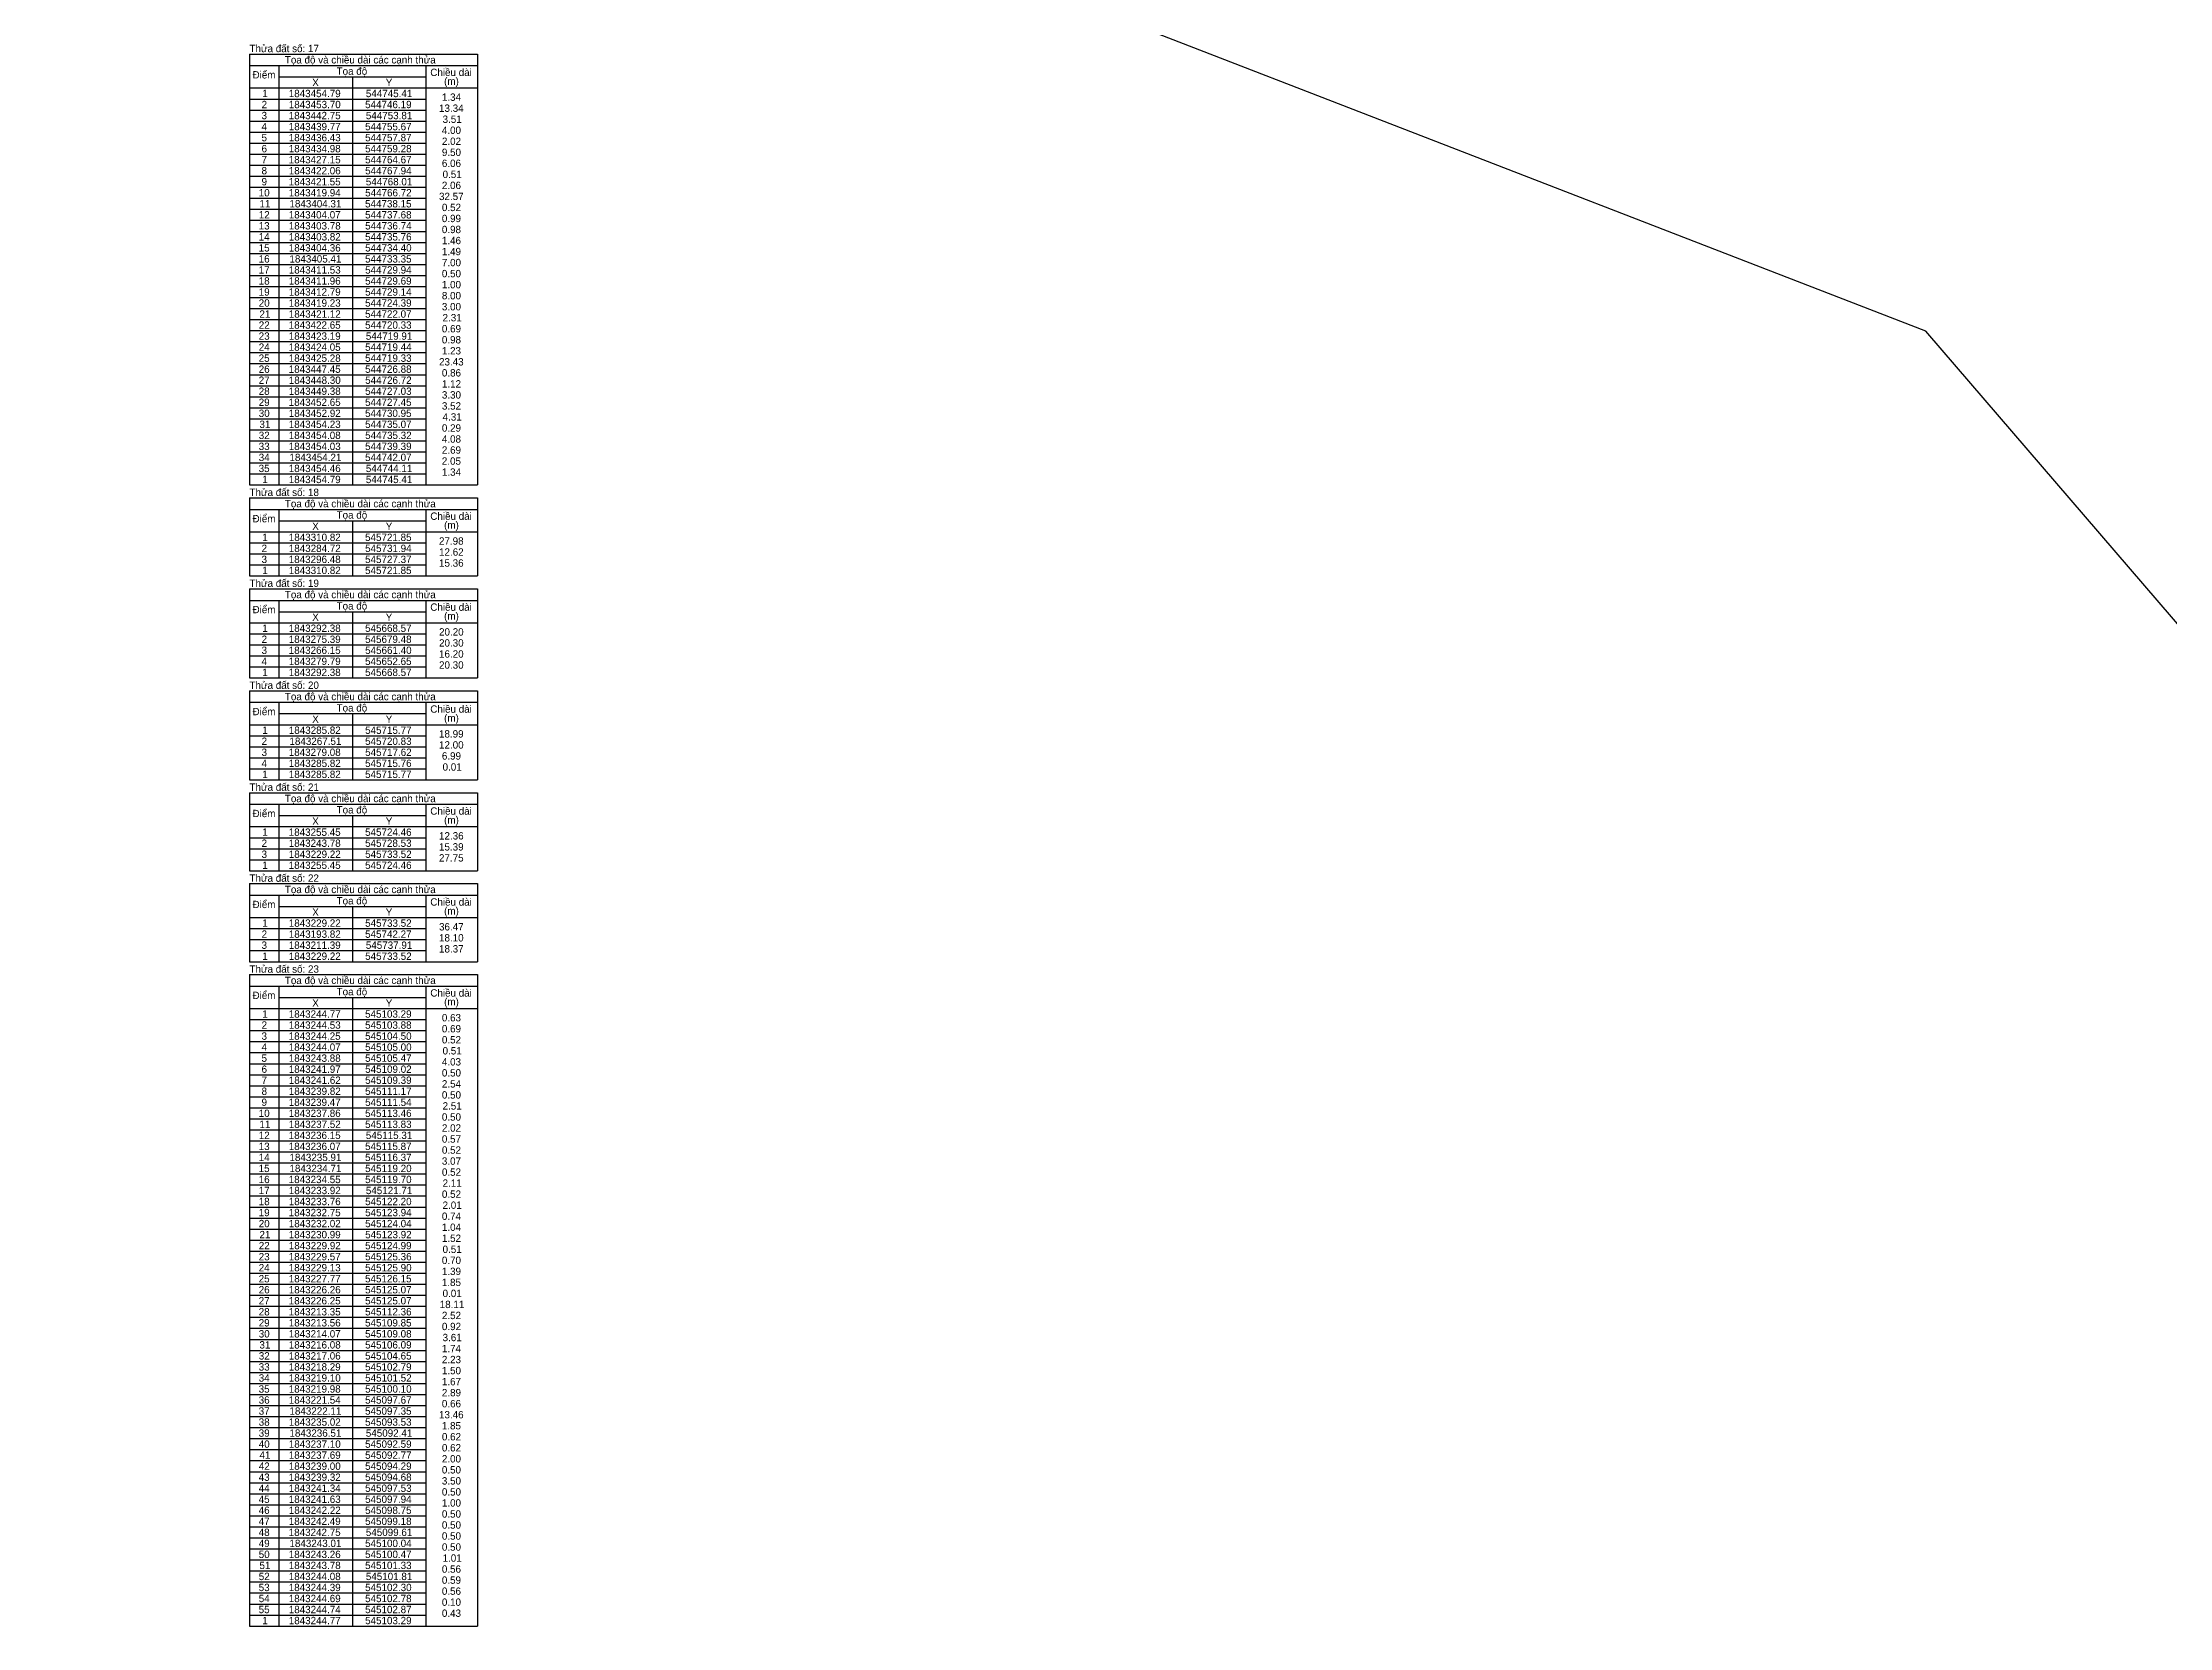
# Model space of a CAD drawing. Extents: x 542592 to 548585, y 1840713 to 1846308.
# Drawn here: x 547138 to 547862, y 1842248 to 1842787 of the extents above; entities that cross this region are included whole.
import ezdxf

# ---------------------------------------------------------------- set-up
doc = ezdxf.new("R2010")
doc.units = 0
doc.layers.add('CONGTRINH', color=7, linetype='Continuous')
doc.layers.add('giai đoạn này', color=7, linetype='Continuous')

msp = doc.modelspace()

# ---------------------------------------------------------------- linework, layer by layer
at = {"layer": 'CONGTRINH'}
msp.add_lwpolyline([(544568.33, 1844020.54), (544710.14, 1843401.59), (545260.59, 1843158.05), (545600.79, 1843192.75), (546890.09, 1842359.15), (547251.35, 1841933.19), (547608.78, 1840958.87), (548101.41, 1840712.9), (548541.09, 1841050.35), (548381.71, 1841468.52), (548585.08, 1841934.37), (548193.08, 1842207.31), (547778.81, 1842689.01), (546108.29, 1843335.55), (545656.49, 1843320.55), (545709.49, 1843646.55), (545306.49, 1843960.65), (545296.09, 1843665.35), (545124.09, 1843654.25), (545039.79, 1844094.35)], close=True, dxfattribs=at)
msp.add_lwpolyline([(544568.33, 1844020.54), (544710.14, 1843401.59), (545260.59, 1843158.05), (545600.79, 1843192.75), (546890.09, 1842359.15), (547251.35, 1841933.19), (547608.78, 1840958.87), (548101.41, 1840712.9), (548541.09, 1841050.35), (548381.71, 1841468.52), (548585.08, 1841934.37), (548193.08, 1842207.31), (547778.81, 1842689.01), (546108.29, 1843335.55), (545656.49, 1843320.55), (545709.49, 1843646.55), (545306.49, 1843960.65), (545296.09, 1843665.35), (545124.09, 1843654.25), (545039.79, 1844094.35)], close=True, dxfattribs=at)
at = {"layer": 'giai đoạn này'}
for p, q in [((547208.65, 1842783.26), (547286.15, 1842783.26)), ((547208.65, 1842783.26), (547208.65, 1842636.71)), ((547286.15, 1842783.26), (547286.15, 1842636.71)), ((547208.65, 1842779.31), (547286.15, 1842779.31)), ((547218.65, 1842779.31), (547218.65, 1842636.71)), ((547218.65, 1842775.46), (547268.65, 1842775.46)), ((547243.65, 1842775.46), (547243.65, 1842636.71)), ((547268.65, 1842779.31), (547268.65, 1842636.71)), ((547208.65, 1842771.71), (547286.15, 1842771.71)), ((547208.65, 1842767.96), (547268.65, 1842767.96)), ((547208.65, 1842764.21), (547268.65, 1842764.21)), ((547208.65, 1842760.46), (547268.65, 1842760.46)), ((547208.65, 1842756.71), (547268.65, 1842756.71)), ((547208.65, 1842752.96), (547268.65, 1842752.96)), ((547208.65, 1842749.21), (547268.65, 1842749.21)), ((547208.65, 1842745.46), (547268.65, 1842745.46)), ((547208.65, 1842741.71), (547268.65, 1842741.71)), ((547208.65, 1842737.96), (547268.65, 1842737.96)), ((547208.65, 1842734.21), (547268.65, 1842734.21)), ((547208.65, 1842730.46), (547268.65, 1842730.46)), ((547208.65, 1842726.71), (547268.65, 1842726.71)), ((547208.65, 1842722.96), (547268.65, 1842722.96)), ((547208.65, 1842719.21), (547268.65, 1842719.21)), ((547208.65, 1842715.46), (547268.65, 1842715.46)), ((547208.65, 1842711.71), (547268.65, 1842711.71)), ((547208.65, 1842707.96), (547268.65, 1842707.96)), ((547208.65, 1842704.21), (547268.65, 1842704.21)), ((547208.65, 1842700.46), (547268.65, 1842700.46)), ((547208.65, 1842696.71), (547268.65, 1842696.71)), ((547208.65, 1842692.96), (547268.65, 1842692.96)), ((547208.65, 1842689.21), (547268.65, 1842689.21)), ((547208.65, 1842685.46), (547268.65, 1842685.46)), ((547208.65, 1842681.71), (547268.65, 1842681.71)), ((547208.65, 1842677.96), (547268.65, 1842677.96)), ((547208.65, 1842674.21), (547268.65, 1842674.21)), ((547208.65, 1842670.46), (547268.65, 1842670.46)), ((547208.65, 1842666.71), (547268.65, 1842666.71)), ((547208.65, 1842662.96), (547268.65, 1842662.96)), ((547208.65, 1842659.21), (547268.65, 1842659.21)), ((547208.65, 1842655.46), (547268.65, 1842655.46)), ((547208.65, 1842651.71), (547268.65, 1842651.71)), ((547208.65, 1842647.96), (547268.65, 1842647.96)), ((547208.65, 1842644.21), (547268.65, 1842644.21)), ((547208.65, 1842640.46), (547268.65, 1842640.46)), ((547208.65, 1842636.71), (547286.15, 1842636.71)), ((547208.65, 1842632.34), (547286.15, 1842632.34)), ((547208.65, 1842632.34), (547208.65, 1842605.79)), ((547208.65, 1842628.39), (547286.15, 1842628.39)), ((547218.65, 1842628.39), (547218.65, 1842605.79)), ((547268.65, 1842628.39), (547268.65, 1842605.79)), ((547286.15, 1842632.34), (547286.15, 1842605.79)), ((547208.65, 1842620.79), (547286.15, 1842620.79)), ((547218.65, 1842624.54), (547268.65, 1842624.54)), ((547243.65, 1842624.54), (547243.65, 1842605.79)), ((547208.65, 1842617.04), (547268.65, 1842617.04)), ((547208.65, 1842613.29), (547268.65, 1842613.29)), ((547208.65, 1842609.54), (547268.65, 1842609.54)), ((547208.65, 1842605.79), (547286.15, 1842605.79)), ((547208.65, 1842601.41), (547286.15, 1842601.41)), ((547208.65, 1842601.41), (547208.65, 1842571.11)), ((547286.15, 1842601.41), (547286.15, 1842571.11)), ((547208.65, 1842597.46), (547286.15, 1842597.46)), ((547218.65, 1842597.46), (547218.65, 1842571.11)), ((547218.65, 1842593.61), (547268.65, 1842593.61)), ((547243.65, 1842593.61), (547243.65, 1842571.11)), ((547268.65, 1842597.46), (547268.65, 1842571.11)), ((547208.65, 1842589.86), (547286.15, 1842589.86)), ((547208.65, 1842586.11), (547268.65, 1842586.11)), ((547208.65, 1842582.36), (547268.65, 1842582.36)), ((547208.65, 1842578.61), (547268.65, 1842578.61)), ((547208.65, 1842574.86), (547268.65, 1842574.86)), ((547208.65, 1842571.11), (547286.15, 1842571.11)), ((547208.65, 1842566.74), (547286.15, 1842566.74)), ((547208.65, 1842566.74), (547208.65, 1842536.44)), ((547208.65, 1842562.79), (547286.15, 1842562.79)), ((547218.65, 1842562.79), (547218.65, 1842536.44)), ((547268.65, 1842562.79), (547268.65, 1842536.44)), ((547286.15, 1842566.74), (547286.15, 1842536.44)), ((547218.65, 1842558.94), (547268.65, 1842558.94)), ((547243.65, 1842558.94), (547243.65, 1842536.44)), ((547208.65, 1842555.19), (547286.15, 1842555.19)), ((547208.65, 1842551.44), (547268.65, 1842551.44)), ((547208.65, 1842547.69), (547268.65, 1842547.69)), ((547208.65, 1842543.94), (547268.65, 1842543.94)), ((547208.65, 1842540.19), (547268.65, 1842540.19)), ((547208.65, 1842536.44), (547286.15, 1842536.44)), ((547208.65, 1842532.06), (547286.15, 1842532.06)), ((547208.65, 1842532.06), (547208.65, 1842505.51)), ((547208.65, 1842528.11), (547286.15, 1842528.11)), ((547218.65, 1842528.11), (547218.65, 1842505.51)), ((547268.65, 1842528.11), (547268.65, 1842505.51)), ((547286.15, 1842532.06), (547286.15, 1842505.51)), ((547208.65, 1842520.51), (547286.15, 1842520.51)), ((547218.65, 1842524.26), (547268.65, 1842524.26)), ((547243.65, 1842524.26), (547243.65, 1842505.51)), ((547208.65, 1842516.76), (547268.65, 1842516.76)), ((547208.65, 1842513.01), (547268.65, 1842513.01)), ((547208.65, 1842509.26), (547268.65, 1842509.26)), ((547208.65, 1842505.51), (547286.15, 1842505.51)), ((547208.65, 1842501.14), (547286.15, 1842501.14)), ((547208.65, 1842501.14), (547208.65, 1842474.59)), ((547286.15, 1842501.14), (547286.15, 1842474.59)), ((547208.65, 1842497.19), (547286.15, 1842497.19)), ((547218.65, 1842497.19), (547218.65, 1842474.59)), ((547218.65, 1842493.34), (547268.65, 1842493.34)), ((547243.65, 1842493.34), (547243.65, 1842474.59)), ((547268.65, 1842497.19), (547268.65, 1842474.59)), ((547208.65, 1842489.59), (547286.15, 1842489.59)), ((547208.65, 1842485.84), (547268.65, 1842485.84)), ((547208.65, 1842482.09), (547268.65, 1842482.09)), ((547208.65, 1842478.34), (547268.65, 1842478.34)), ((547208.65, 1842474.59), (547286.15, 1842474.59)), ((547208.65, 1842470.21), (547286.15, 1842470.21)), ((547208.65, 1842470.21), (547208.65, 1842248.66)), ((547286.15, 1842470.21), (547286.15, 1842248.66)), ((547208.65, 1842466.26), (547286.15, 1842466.26)), ((547218.65, 1842466.26), (547218.65, 1842248.66)), ((547218.65, 1842462.41), (547268.65, 1842462.41)), ((547243.65, 1842462.41), (547243.65, 1842248.66)), ((547268.65, 1842466.26), (547268.65, 1842248.66)), ((547208.65, 1842458.66), (547286.15, 1842458.66)), ((547208.65, 1842454.91), (547268.65, 1842454.91)), ((547208.65, 1842451.16), (547268.65, 1842451.16)), ((547208.65, 1842447.41), (547268.65, 1842447.41)), ((547208.65, 1842443.66), (547268.65, 1842443.66)), ((547208.65, 1842439.91), (547268.65, 1842439.91)), ((547208.65, 1842436.16), (547268.65, 1842436.16)), ((547208.65, 1842432.41), (547268.65, 1842432.41)), ((547208.65, 1842428.66), (547268.65, 1842428.66)), ((547208.65, 1842424.91), (547268.65, 1842424.91)), ((547208.65, 1842421.16), (547268.65, 1842421.16)), ((547208.65, 1842417.41), (547268.65, 1842417.41)), ((547208.65, 1842413.66), (547268.65, 1842413.66)), ((547208.65, 1842409.91), (547268.65, 1842409.91)), ((547208.65, 1842406.16), (547268.65, 1842406.16)), ((547208.65, 1842402.41), (547268.65, 1842402.41)), ((547208.65, 1842398.66), (547268.65, 1842398.66)), ((547208.65, 1842394.91), (547268.65, 1842394.91)), ((547208.65, 1842391.16), (547268.65, 1842391.16)), ((547208.65, 1842387.41), (547268.65, 1842387.41)), ((547208.65, 1842383.66), (547268.65, 1842383.66)), ((547208.65, 1842379.91), (547268.65, 1842379.91)), ((547208.65, 1842376.16), (547268.65, 1842376.16)), ((547208.65, 1842372.41), (547268.65, 1842372.41)), ((547208.65, 1842368.66), (547268.65, 1842368.66)), ((547208.65, 1842364.91), (547268.65, 1842364.91)), ((547208.65, 1842361.16), (547268.65, 1842361.16)), ((547208.65, 1842357.41), (547268.65, 1842357.41)), ((547208.65, 1842353.66), (547268.65, 1842353.66)), ((547208.65, 1842349.91), (547268.65, 1842349.91)), ((547208.65, 1842346.16), (547268.65, 1842346.16)), ((547208.65, 1842342.41), (547268.65, 1842342.41)), ((547208.65, 1842338.66), (547268.65, 1842338.66)), ((547208.65, 1842334.91), (547268.65, 1842334.91)), ((547208.65, 1842331.16), (547268.65, 1842331.16)), ((547208.65, 1842327.41), (547268.65, 1842327.41)), ((547208.65, 1842323.66), (547268.65, 1842323.66)), ((547208.65, 1842319.91), (547268.65, 1842319.91)), ((547208.65, 1842316.16), (547268.65, 1842316.16)), ((547208.65, 1842312.41), (547268.65, 1842312.41)), ((547208.65, 1842308.66), (547268.65, 1842308.66)), ((547208.65, 1842304.91), (547268.65, 1842304.91)), ((547208.65, 1842301.16), (547268.65, 1842301.16)), ((547208.65, 1842297.41), (547268.65, 1842297.41)), ((547208.65, 1842293.66), (547268.65, 1842293.66)), ((547208.65, 1842289.91), (547268.65, 1842289.91)), ((547208.65, 1842286.16), (547268.65, 1842286.16)), ((547208.65, 1842282.41), (547268.65, 1842282.41)), ((547208.65, 1842278.66), (547268.65, 1842278.66)), ((547208.65, 1842274.91), (547268.65, 1842274.91)), ((547208.65, 1842271.16), (547268.65, 1842271.16)), ((547208.65, 1842267.41), (547268.65, 1842267.41)), ((547208.65, 1842263.66), (547268.65, 1842263.66)), ((547208.65, 1842259.91), (547268.65, 1842259.91)), ((547208.65, 1842256.16), (547268.65, 1842256.16)), ((547208.65, 1842252.41), (547268.65, 1842252.41)), ((547208.65, 1842248.66), (547286.15, 1842248.66))]:
    msp.add_line(p, q, dxfattribs=at)

# ---------------------------------------------------------------- texts
for s, p in [('Thửa đất số: 17', (547208.65, 1842783.89)), ('Tọa độ và chiều dài các cạnh thửa', (547220.68, 1842780.04)), ('Điểm', (547209.68, 1842774.94)), ('X', (547229.99, 1842772.34)), ('Tọa độ', (547238.28, 1842776.19)), ('Y', (547254.99, 1842772.34)), ('Chiều dài', (547270.14, 1842775.77)), ('(m)', (547274.84, 1842772.76)), ('2', (547212.77, 1842764.84)), ('1', (547213, 1842768.59)), ('1843454.79', (547222, 1842768.59)), ('1843453.70', (547222.01, 1842764.84)), ('544746.19', (547247.97, 1842764.84)), ('544745.41', (547248.22, 1842768.59)), ('13.34', (547273.11, 1842763.59)), ('1.34', (547274.08, 1842767.34)), ('4', (547212.76, 1842757.34)), ('3', (547212.75, 1842761.09)), ('1843442.75', (547221.99, 1842761.09)), ('1843439.77', (547222, 1842757.34)), ('544755.67', (547247.97, 1842757.34)), ('544753.81', (547248.22, 1842761.09)), ('4.00', (547274.08, 1842756.09)), ('3.51', (547274.32, 1842759.84)), ('5', (547212.74, 1842753.59)), ('6', (547212.75, 1842749.84)), ('1843436.43', (547222, 1842753.59)), ('1843434.98', (547222, 1842749.84)), ('544757.87', (547247.97, 1842753.59)), ('544759.28', (547247.97, 1842749.84)), ('9.50', (547274.08, 1842748.59)), ('2.02', (547274.09, 1842752.34)), ('8', (547212.75, 1842742.34)), ('7', (547212.75, 1842746.09)), ('1843427.15', (547221.99, 1842746.09)), ('1843422.06', (547222, 1842742.34)), ('544764.67', (547247.97, 1842746.09)), ('544767.94', (547247.98, 1842742.34)), ('6.06', (547274.08, 1842744.84)), ('0.51', (547274.32, 1842741.09)), ('10', (547211.79, 1842734.84)), ('9', (547212.75, 1842738.59)), ('1843421.55', (547221.99, 1842738.59)), ('1843419.94', (547222.01, 1842734.84)), ('544766.72', (547247.99, 1842734.84)), ('544768.01', (547248.22, 1842738.59)), ('2.06', (547274.08, 1842737.34)), ('12', (547211.8, 1842727.34)), ('11', (547212.03, 1842731.09)), ('1843404.07', (547222, 1842727.34)), ('1843404.31', (547222.24, 1842731.09)), ('544738.15', (547247.96, 1842731.09)), ('544737.68', (547247.97, 1842727.34)), ('32.57', (547273.11, 1842733.59)), ('0.52', (547274.09, 1842729.84)), ('13', (547211.78, 1842723.59)), ('14', (547211.79, 1842719.84)), ('1843403.78', (547222, 1842723.59)), ('1843403.82', (547222.02, 1842719.84)), ('544736.74', (547247.98, 1842723.59)), ('544735.76', (547247.97, 1842719.84)), ('0.99', (547274.08, 1842726.09)), ('0.98', (547274.08, 1842722.34)), ('15', (547211.77, 1842716.09)), ('16', (547211.78, 1842712.34)), ('1843404.36', (547222, 1842716.09)), ('1843405.41', (547222.24, 1842712.34)), ('544733.35', (547247.96, 1842712.34)), ('544734.40', (547247.98, 1842716.09)), ('1.46', (547274.08, 1842718.59)), ('1.49', (547274.08, 1842714.84)), ('17', (547211.78, 1842708.59)), ('18', (547211.78, 1842704.84)), ('1843411.53', (547222, 1842708.59)), ('1843411.96', (547222, 1842704.84)), ('544729.94', (547247.98, 1842708.59)), ('544729.69', (547247.97, 1842704.84)), ('0.50', (547274.08, 1842707.34)), ('7.00', (547274.08, 1842711.09)), ('19', (547211.78, 1842701.09)), ('1843412.79', (547222, 1842701.09)), ('544729.14', (547247.98, 1842701.09)), ('8.00', (547274.08, 1842699.84)), ('1.00', (547274.08, 1842703.59)), ('20', (547211.79, 1842697.34)), ('21', (547212.03, 1842693.59)), ('1843419.23', (547222, 1842697.34)), ('1843421.12', (547222.02, 1842693.59)), ('544724.39', (547247.97, 1842697.34)), ('544722.07', (547247.97, 1842693.59)), ('3.00', (547274.08, 1842696.09)), ('2.31', (547274.32, 1842692.34)), ('23', (547211.78, 1842686.09)), ('22', (547211.8, 1842689.84)), ('1843422.65', (547221.99, 1842689.84)), ('1843423.19', (547222, 1842686.09)), ('544720.33', (547247.97, 1842689.84)), ('544719.91', (547248.22, 1842686.09)), ('0.69', (547274.08, 1842688.59)), ('0.98', (547274.08, 1842684.84)), ('25', (547211.77, 1842678.59)), ('24', (547211.79, 1842682.34)), ('1843424.05', (547221.99, 1842682.34)), ('1843425.28', (547222, 1842678.59)), ('544719.44', (547247.98, 1842682.34)), ('544719.33', (547247.97, 1842678.59)), ('23.43', (547273.11, 1842677.34)), ('1.23', (547274.08, 1842681.09)), ('26', (547211.78, 1842674.84)), ('27', (547211.78, 1842671.09)), ('1843447.45', (547221.99, 1842674.84)), ('1843448.30', (547222.01, 1842671.09)), ('544726.88', (547247.97, 1842674.84)), ('544726.72', (547247.99, 1842671.09)), ('0.86', (547274.08, 1842673.59)), ('1.12', (547274.09, 1842669.84)), ('28', (547211.78, 1842667.34)), ('29', (547211.78, 1842663.59)), ('1843452.65', (547221.99, 1842663.59)), ('1843449.38', (547222, 1842667.34)), ('544727.45', (547247.96, 1842663.59)), ('544727.03', (547247.97, 1842667.34)), ('3.30', (547274.08, 1842666.09)), ('3.52', (547274.09, 1842662.34)), ('30', (547211.79, 1842659.84)), ('31', (547212.03, 1842656.09)), ('1843454.23', (547222, 1842656.09)), ('1843452.92', (547222.02, 1842659.84)), ('544730.95', (547247.96, 1842659.84)), ('544735.07', (547247.97, 1842656.09)), ('0.29', (547274.08, 1842654.84)), ('4.31', (547274.32, 1842658.59)), ('33', (547211.78, 1842648.59)), ('32', (547211.8, 1842652.34)), ('1843454.08', (547222, 1842652.34)), ('1843454.03', (547222, 1842648.59)), ('544739.39', (547247.97, 1842648.59)), ('544735.32', (547247.99, 1842652.34)), ('4.08', (547274.08, 1842651.09)), ('2.69', (547274.08, 1842647.34)), ('35', (547211.77, 1842641.09)), ('34', (547211.79, 1842644.84)), ('1843454.46', (547222, 1842641.09)), ('1843454.21', (547222.24, 1842644.84)), ('544742.07', (547247.97, 1842644.84)), ('544744.11', (547248.22, 1842641.09)), ('2.05', (547274.07, 1842643.59)), ('1.34', (547274.08, 1842639.84)), ('Thửa đất số: 18', (547208.65, 1842632.96)), ('1', (547213, 1842637.34)), ('1843454.79', (547222, 1842637.34)), ('544745.41', (547248.22, 1842637.34)), ('Tọa độ và chiều dài các cạnh thửa', (547220.68, 1842629.11)), ('Tọa độ', (547238.28, 1842625.26)), ('Điểm', (547209.68, 1842624.01)), ('X', (547229.99, 1842621.41)), ('Y', (547254.99, 1842621.41)), ('Chiều dài', (547270.14, 1842624.85)), ('(m)', (547274.84, 1842621.83)), ('2', (547212.77, 1842613.91)), ('1', (547213, 1842617.66)), ('1843310.82', (547222.02, 1842617.66)), ('1843284.72', (547222.02, 1842613.91)), ('545721.85', (547247.96, 1842617.66)), ('545731.94', (547247.98, 1842613.91)), ('27.98', (547273.1, 1842616.41)), ('12.62', (547273.12, 1842612.66)), ('3', (547212.75, 1842610.16)), ('1', (547213, 1842606.41)), ('1843296.48', (547222, 1842610.16)), ('1843310.82', (547222.02, 1842606.41)), ('545721.85', (547247.96, 1842606.41)), ('545727.37', (547247.97, 1842610.16)), ('15.36', (547273.11, 1842608.91)), ('Thửa đất số: 19', (547208.65, 1842602.04)), ('Tọa độ và chiều dài các cạnh thửa', (547220.68, 1842598.19)), ('Điểm', (547209.68, 1842593.09)), ('X', (547229.99, 1842590.49)), ('Tọa độ', (547238.28, 1842594.34)), ('Y', (547254.99, 1842590.49)), ('Chiều dài', (547270.14, 1842593.92)), ('(m)', (547274.84, 1842590.91)), ('2', (547212.77, 1842582.99)), ('1', (547213, 1842586.74)), ('1843292.38', (547222, 1842586.74)), ('1843275.39', (547222, 1842582.99)), ('545668.57', (547247.97, 1842586.74)), ('545679.48', (547247.97, 1842582.99)), ('20.20', (547273.11, 1842585.49)), ('4', (547212.76, 1842575.49)), ('3', (547212.75, 1842579.24)), ('1843266.15', (547221.99, 1842579.24)), ('1843279.79', (547222, 1842575.49)), ('545652.65', (547247.96, 1842575.49)), ('545661.40', (547247.98, 1842579.24)), ('20.30', (547273.11, 1842581.74)), ('16.20', (547273.11, 1842577.99)), ('Thửa đất số: 20', (547208.65, 1842567.36)), ('1', (547213, 1842571.74)), ('1843292.38', (547222, 1842571.74)), ('545668.57', (547247.97, 1842571.74)), ('20.30', (547273.11, 1842574.24)), ('Tọa độ và chiều dài các cạnh thửa', (547220.68, 1842563.51)), ('Điểm', (547209.68, 1842558.41)), ('X', (547229.99, 1842555.81)), ('Tọa độ', (547238.28, 1842559.66)), ('Y', (547254.99, 1842555.81)), ('Chiều dài', (547270.14, 1842559.25)), ('(m)', (547274.84, 1842556.23)), ('2', (547212.77, 1842548.31)), ('1', (547213, 1842552.06)), ('1843285.82', (547222.02, 1842552.06)), ('1843267.51', (547222.24, 1842548.31)), ('545715.77', (547247.97, 1842552.06)), ('545720.83', (547247.97, 1842548.31)), ('18.99', (547273.1, 1842550.81)), ('12.00', (547273.11, 1842547.06)), ('4', (547212.76, 1842540.81)), ('3', (547212.75, 1842544.56)), ('1843279.08', (547222, 1842544.56)), ('1843285.82', (547222.02, 1842540.81)), ('545715.76', (547247.97, 1842540.81)), ('545717.62', (547247.99, 1842544.56)), ('6.99', (547274.08, 1842543.31)), ('0.01', (547274.32, 1842539.56)), ('Thửa đất số: 21', (547208.65, 1842532.69)), ('1', (547213, 1842537.06)), ('1843285.82', (547222.02, 1842537.06)), ('545715.77', (547247.97, 1842537.06)), ('Điểm', (547209.68, 1842523.74)), ('Tọa độ và chiều dài các cạnh thửa', (547220.68, 1842528.84)), ('Tọa độ', (547238.28, 1842524.99)), ('Chiều dài', (547270.14, 1842524.57)), ('1', (547213, 1842517.39)), ('1843255.45', (547221.99, 1842517.39)), ('X', (547229.99, 1842521.14)), ('545724.46', (547247.97, 1842517.39)), ('Y', (547254.99, 1842521.14)), ('(m)', (547274.84, 1842521.56)), ('3', (547212.75, 1842509.89)), ('2', (547212.77, 1842513.64)), ('1843243.78', (547222, 1842513.64)), ('1843229.22', (547222.02, 1842509.89)), ('545728.53', (547247.97, 1842513.64)), ('545733.52', (547247.99, 1842509.89)), ('12.36', (547273.11, 1842516.14)), ('15.39', (547273.1, 1842512.39)), ('1', (547213, 1842506.14)), ('1843255.45', (547221.99, 1842506.14)), ('545724.46', (547247.97, 1842506.14)), ('27.75', (547273.1, 1842508.64)), ('Thửa đất số: 22', (547208.65, 1842501.76)), ('Tọa độ và chiều dài các cạnh thửa', (547220.68, 1842497.91)), ('Điểm', (547209.68, 1842492.81)), ('X', (547229.99, 1842490.21)), ('Tọa độ', (547238.28, 1842494.06)), ('Y', (547254.99, 1842490.21)), ('Chiều dài', (547270.14, 1842493.65)), ('(m)', (547274.84, 1842490.63)), ('2', (547212.77, 1842482.71)), ('1', (547213, 1842486.46)), ('1843229.22', (547222.02, 1842486.46)), ('1843193.82', (547222.02, 1842482.71)), ('545742.27', (547247.97, 1842482.71)), ('545733.52', (547247.99, 1842486.46)), ('36.47', (547273.11, 1842485.21)), ('18.10', (547273.11, 1842481.46)), ('3', (547212.75, 1842478.96)), ('1', (547213, 1842475.21)), ('1843211.39', (547222, 1842478.96)), ('1843229.22', (547222.02, 1842475.21)), ('545733.52', (547247.99, 1842475.21)), ('545737.91', (547248.22, 1842478.96)), ('18.37', (547273.11, 1842477.71)), ('Thửa đất số: 23', (547208.65, 1842470.84)), ('Tọa độ và chiều dài các cạnh thửa', (547220.68, 1842466.99)), ('Điểm', (547209.68, 1842461.89)), ('X', (547229.99, 1842459.29)), ('Tọa độ', (547238.28, 1842463.14)), ('Y', (547254.99, 1842459.29)), ('Chiều dài', (547270.14, 1842462.72)), ('(m)', (547274.84, 1842459.71)), ('2', (547212.77, 1842451.79)), ('1', (547213, 1842455.54)), ('1843244.77', (547222, 1842455.54)), ('1843244.53', (547222, 1842451.79)), ('545103.29', (547247.97, 1842455.54)), ('545103.88', (547247.97, 1842451.79)), ('0.63', (547274.08, 1842454.29)), ('3', (547212.75, 1842448.04)), ('1843244.25', (547221.99, 1842448.04)), ('545104.50', (547247.98, 1842448.04)), ('0.69', (547274.08, 1842450.54)), ('0.52', (547274.09, 1842446.79)), ('4', (547212.76, 1842444.29)), ('5', (547212.74, 1842440.54)), ('1843244.07', (547222, 1842444.29)), ('1843243.88', (547222, 1842440.54)), ('545105.00', (547247.98, 1842444.29)), ('545105.47', (547247.97, 1842440.54)), ('4.03', (547274.08, 1842439.29)), ('0.51', (547274.32, 1842443.04)), ('6', (547212.75, 1842436.79)), ('7', (547212.75, 1842433.04)), ('1843241.97', (547222, 1842436.79)), ('1843241.62', (547222.02, 1842433.04)), ('545109.39', (547247.97, 1842433.04)), ('545109.02', (547247.99, 1842436.79)), ('0.50', (547274.08, 1842435.54)), ('2.54', (547274.08, 1842431.79)), ('8', (547212.75, 1842429.29)), ('9', (547212.75, 1842425.54)), ('1843239.47', (547222, 1842425.54)), ('1843239.82', (547222.02, 1842429.29)), ('545111.17', (547247.97, 1842429.29)), ('545111.54', (547247.98, 1842425.54)), ('0.50', (547274.08, 1842428.04)), ('2.51', (547274.32, 1842424.29)), ('10', (547211.79, 1842421.79)), ('11', (547212.03, 1842418.04)), ('1843237.86', (547222, 1842421.79)), ('1843237.52', (547222.02, 1842418.04)), ('545113.46', (547247.97, 1842421.79)), ('545113.83', (547247.97, 1842418.04)), ('0.50', (547274.08, 1842420.54)), ('2.02', (547274.09, 1842416.79)), ('13', (547211.78, 1842410.54)), ('12', (547211.8, 1842414.29)), ('1843236.15', (547221.99, 1842414.29)), ('1843236.07', (547222, 1842410.54)), ('545115.87', (547247.97, 1842410.54)), ('545115.31', (547248.22, 1842414.29)), ('0.57', (547274.08, 1842413.04)), ('0.52', (547274.09, 1842409.29)), ('15', (547211.77, 1842403.04)), ('14', (547211.79, 1842406.79)), ('1843235.91', (547222.24, 1842406.79)), ('1843234.71', (547222.24, 1842403.04)), ('545116.37', (547247.97, 1842406.79)), ('545119.20', (547247.98, 1842403.04)), ('3.07', (547274.08, 1842405.54)), ('0.52', (547274.09, 1842401.79)), ('16', (547211.78, 1842399.29)), ('17', (547211.78, 1842395.54)), ('1843234.55', (547221.99, 1842399.29)), ('1843233.92', (547222.02, 1842395.54)), ('545119.70', (547247.98, 1842399.29)), ('545121.71', (547248.22, 1842395.54)), ('0.52', (547274.09, 1842394.29)), ('2.11', (547274.32, 1842398.04)), ('18', (547211.78, 1842391.79)), ('19', (547211.78, 1842388.04)), ('1843232.75', (547221.99, 1842388.04)), ('1843233.76', (547222, 1842391.79)), ('545122.20', (547247.98, 1842391.79)), ('545123.94', (547247.98, 1842388.04)), ('0.74', (547274.08, 1842386.79)), ('2.01', (547274.32, 1842390.54)), ('20', (547211.79, 1842384.29)), ('21', (547212.03, 1842380.54)), ('1843230.99', (547222, 1842380.54)), ('1843232.02', (547222.02, 1842384.29)), ('545124.04', (547247.98, 1842384.29)), ('545123.92', (547247.99, 1842380.54)), ('1.04', (547274.08, 1842383.04)), ('1.52', (547274.09, 1842379.29)), ('23', (547211.78, 1842373.04)), ('22', (547211.8, 1842376.79)), ('1843229.57', (547222, 1842373.04)), ('1843229.92', (547222.02, 1842376.79)), ('545124.99', (547247.97, 1842376.79)), ('545125.36', (547247.97, 1842373.04)), ('0.51', (547274.32, 1842375.54)), ('25', (547211.77, 1842365.54)), ('24', (547211.79, 1842369.29)), ('1843229.13', (547222, 1842369.29)), ('1843227.77', (547222, 1842365.54)), ('545126.15', (547247.96, 1842365.54)), ('545125.90', (547247.98, 1842369.29)), ('0.70', (547274.08, 1842371.79)), ('1.39', (547274.08, 1842368.04)), ('26', (547211.78, 1842361.79)), ('27', (547211.78, 1842358.04)), ('1843226.25', (547221.99, 1842358.04)), ('1843226.26', (547222, 1842361.79)), ('545125.07', (547247.97, 1842361.79)), ('545125.07', (547247.97, 1842358.04)), ('1.85', (547274.07, 1842364.29)), ('0.01', (547274.32, 1842360.54)), ('28', (547211.78, 1842354.29)), ('29', (547211.78, 1842350.54)), ('1843213.35', (547221.99, 1842354.29)), ('1843213.56', (547222, 1842350.54)), ('545109.85', (547247.96, 1842350.54)), ('545112.36', (547247.97, 1842354.29)), ('18.11', (547273.35, 1842356.79)), ('2.52', (547274.09, 1842353.04)), ('30', (547211.79, 1842346.79)), ('1843214.07', (547222, 1842346.79)), ('545109.08', (547247.97, 1842346.79)), ('0.92', (547274.09, 1842349.29)), ('3.61', (547274.32, 1842345.54)), ('32', (547211.8, 1842339.29)), ('31', (547212.03, 1842343.04)), ('1843216.08', (547222, 1842343.04)), ('1843217.06', (547222, 1842339.29)), ('545104.65', (547247.96, 1842339.29)), ('545106.09', (547247.97, 1842343.04)), ('2.23', (547274.08, 1842338.04)), ('1.74', (547274.08, 1842341.79)), ('33', (547211.78, 1842335.54)), ('34', (547211.79, 1842331.79)), ('1843218.29', (547222, 1842335.54)), ('1843219.10', (547222.01, 1842331.79)), ('545102.79', (547247.97, 1842335.54)), ('545101.52', (547247.99, 1842331.79)), ('1.67', (547274.08, 1842330.54)), ('1.50', (547274.08, 1842334.29)), ('35', (547211.77, 1842328.04)), ('36', (547211.78, 1842324.29)), ('1843219.98', (547222, 1842328.04)), ('1843221.54', (547222.01, 1842324.29)), ('545100.10', (547247.98, 1842328.04)), ('545097.67', (547247.97, 1842324.29)), ('0.66', (547274.08, 1842323.04)), ('2.89', (547274.08, 1842326.79)), ('37', (547211.78, 1842320.54)), ('38', (547211.78, 1842316.79)), ('1843235.02', (547222.02, 1842316.79)), ('1843222.11', (547222.24, 1842320.54)), ('545097.35', (547247.96, 1842320.54)), ('545093.53', (547247.97, 1842316.79)), ('13.46', (547273.11, 1842319.29)), ('1.85', (547274.07, 1842315.54)), ('40', (547211.79, 1842309.29)), ('39', (547211.78, 1842313.04)), ('1843237.10', (547222.01, 1842309.29)), ('1843236.51', (547222.24, 1842313.04)), ('545092.59', (547247.97, 1842309.29)), ('545092.41', (547248.22, 1842313.04)), ('0.62', (547274.09, 1842311.79)), ('0.62', (547274.09, 1842308.04)), ('42', (547211.8, 1842301.79)), ('41', (547212.03, 1842305.54)), ('1843237.69', (547222, 1842305.54)), ('1843239.00', (547222.01, 1842301.79)), ('545092.77', (547247.97, 1842305.54)), ('545094.29', (547247.97, 1842301.79)), ('0.50', (547274.08, 1842300.54)), ('2.00', (547274.08, 1842304.29)), ('43', (547211.78, 1842298.04)), ('44', (547211.79, 1842294.29)), ('1843241.34', (547222.01, 1842294.29)), ('1843239.32', (547222.02, 1842298.04)), ('545094.68', (547247.97, 1842298.04)), ('545097.53', (547247.97, 1842294.29)), ('3.50', (547274.08, 1842296.79)), ('0.50', (547274.08, 1842293.04)), ('45', (547211.77, 1842290.54)), ('46', (547211.78, 1842286.79)), ('1843241.63', (547222, 1842290.54)), ('1843242.22', (547222.02, 1842286.79)), ('545098.75', (547247.96, 1842286.79)), ('545097.94', (547247.98, 1842290.54)), ('0.50', (547274.08, 1842285.54)), ('1.00', (547274.08, 1842289.29)), ('47', (547211.78, 1842283.04)), ('48', (547211.78, 1842279.29)), ('1843242.75', (547221.99, 1842279.29)), ('1843242.49', (547222, 1842283.04)), ('545099.18', (547247.97, 1842283.04)), ('545099.61', (547248.22, 1842279.29)), ('0.50', (547274.08, 1842281.79)), ('0.50', (547274.08, 1842278.04)), ('49', (547211.78, 1842275.54)), ('50', (547211.79, 1842271.79)), ('1843243.26', (547222, 1842271.79)), ('1843243.01', (547222.24, 1842275.54)), ('545100.04', (547247.98, 1842275.54)), ('545100.47', (547247.97, 1842271.79)), ('0.50', (547274.08, 1842274.29)), ('52', (547211.8, 1842264.29)), ('51', (547212.03, 1842268.04)), ('1843243.78', (547222, 1842268.04)), ('1843244.08', (547222, 1842264.29)), ('545101.33', (547247.97, 1842268.04)), ('545101.81', (547248.22, 1842264.29)), ('0.56', (547274.08, 1842266.79)), ('1.01', (547274.32, 1842270.54)), ('53', (547211.78, 1842260.54)), ('54', (547211.79, 1842256.79)), ('1843244.39', (547222, 1842260.54)), ('1843244.69', (547222, 1842256.79)), ('545102.30', (547247.98, 1842260.54)), ('545102.78', (547247.97, 1842256.79)), ('0.59', (547274.08, 1842263.04)), ('0.56', (547274.08, 1842259.29)), ('55', (547211.77, 1842253.04)), ('1', (547213, 1842249.29)), ('1843244.74', (547222.01, 1842253.04)), ('1843244.77', (547222, 1842249.29)), ('545102.87', (547247.97, 1842253.04)), ('545103.29', (547247.97, 1842249.29)), ('0.10', (547274.08, 1842255.54)), ('0.43', (547274.08, 1842251.79))]:
    msp.add_text(s, height=2.5, dxfattribs=at).set_placement(p)

doc.saveas('drawing.dxf')
